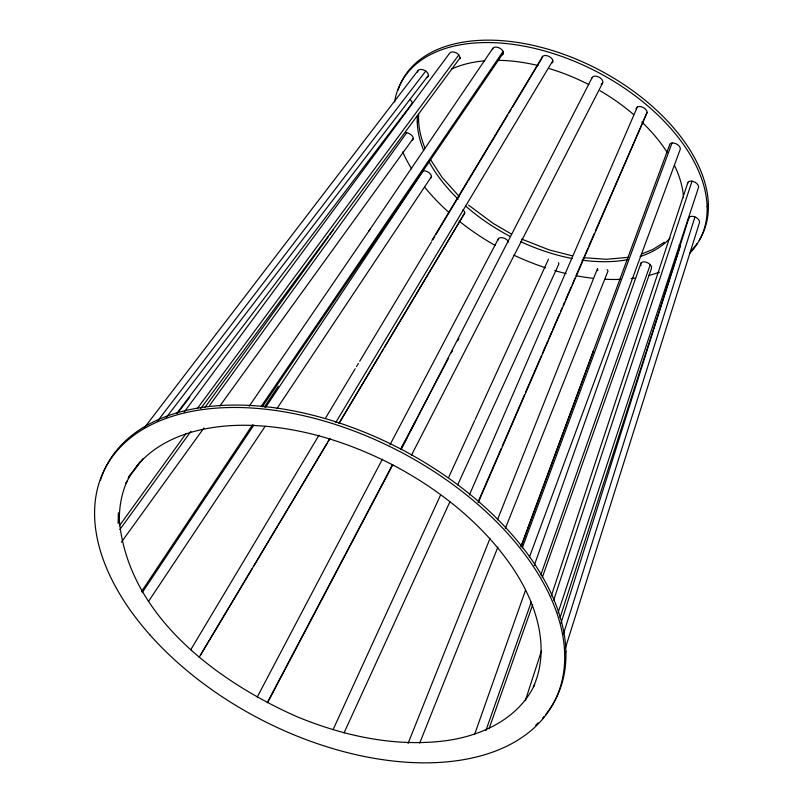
<?xml version="1.0" encoding="UTF-8"?>
<svg xmlns="http://www.w3.org/2000/svg" width="803" height="803" viewBox="0 0 803 803"><rect width="100%" height="100%" fill="white"/><g stroke="black" fill="none" stroke-linecap="round" stroke-linejoin="round"><path stroke-width="1.2" d="M118.382 512.776L118.131 523.385L119.386 520.976C119.085 507.315 121.494 493.594 127.115 481.097L125.87 483.506L130.558 474.764M424.938 148.123C420.642 137.363 417.931 125.78 418.654 114.146M412.24 103.537L412.26 103.196A5.902 3.523 27.5 0 0 410.092 99.592M492.48 49.625A5.902 3.523 27.5 0 1 496.906 47.186A5.902 3.523 27.5 0 1 503.079 51.422L503.411 53.369A5.902 3.523 27.5 0 1 502.427 54.795M431.141 177.844L431.452 176.098A5.902 3.523 27.5 0 0 423.181 170.818L422.438 170.969M561.066 623.028L688.974 217.533M563.224 634.641L694.956 216.94M565.192 648.633L699.584 222.371A5.902 3.523 27.5 0 0 694.254 216.68A5.902 3.523 27.5 0 0 688.633 218.828M525.333 700.678L541.483 650.791M560.032 617.778L680.452 245.959A5.902 3.523 27.5 0 0 679.067 245.166M551.27 596.007L687.87 182.472M553.588 600.383L692.035 181.177M558.065 612.759L698.449 187.681A5.902 3.523 27.5 0 0 693.631 181.619A5.902 3.523 27.5 0 0 687.609 183.616M474.784 733.922L525.523 590.235M534.256 565.503L640.995 263.073M485.865 730.61L531.235 602.049M540.8 574.918L650.259 264.729M489.087 728.572L532.7 604.709M542.256 577.578L651.414 268.603A5.902 3.523 27.5 0 0 645.903 262.109A5.902 3.523 27.5 0 0 640.995 265.713M592.755 352.658L669.381 145.494A5.902 3.523 27.5 0 1 675.805 143.647A5.902 3.523 27.5 0 1 679.99 150.01L529.348 557.302M521.378 546.181L593.387 351.001L520.836 546.783M522.241 547.947L672.031 142.984M548.499 259.168L475.235 419.377M419.688 743.116L497.9 547.074M505.298 528.515L608.032 270.992L607.108 269.637M408.054 743.488L490.001 538.442M497.458 519.802L597.482 268.654L597.803 270.601M591.992 78.001L592.212 77.459A5.902 3.523 27.5 0 1 600.393 78.011A5.902 3.523 27.5 0 1 601.126 84.195M647.118 112.38L478.156 502.688M469.384 494.999L637.361 106.96M478.919 500.078L501.213 448.566M502.206 446.277L524.5 394.775M525.493 392.476L541.352 355.849M542.346 353.561L547.797 340.974M548.78 338.685L551.761 331.81M552.745 329.521L559.681 313.501M560.675 311.213L562.16 307.78M563.154 305.491L564.639 302.048M565.633 299.76L571.084 287.173M572.077 284.884L575.048 278.019M576.042 275.73L587.926 248.257M588.92 245.969L594.371 233.372M595.364 231.083L646.425 113.956A5.902 3.523 27.5 0 0 642.962 107.371A5.902 3.523 27.5 0 0 636.147 109.047M333.024 729.756L440.466 495.27M448.767 477.153L474.714 420.511M343.995 732.958L449.871 501.875M457.66 484.882L558.858 263.996L558.527 262.661M401.099 449.539L592.212 77.459M411.477 455.16L602.591 83.08M417.269 122.116L418.514 119.717M707.122 206.772L708.376 204.374M534.256 685.21L533.423 686.816C551.34 646.806 535.28 601.025 512.003 566.838C482.262 523.536 439.974 490.051 393.902 465.499C347.398 441.329 295.705 425.429 242.988 425.239C204.343 425.47 161.905 435.467 136.319 466.613M564.66 653.803L565.914 651.404M257.221 697.074L382.409 459.155M389.987 444.772L498.292 238.943M267.309 702.595L392.506 464.676M400.657 449.178L448.405 358.439M451.316 352.908L452.48 350.7M457.72 340.733L458.884 338.525M267.6 702.695L392.797 464.776M401.53 448.184L407.352 437.113M410.845 430.478L415.502 421.625M534.678 684.417C518.768 718.936 480.696 736.321 444.732 740.848C394.313 747.141 343.202 735.779 296.678 716.587C216.208 680.763 128.42 615.5 119.386 520.976M190.672 649.868L318.992 435.196M199.154 657.296L330.023 438.338M463.02 209.784A5.902 3.523 27.5 0 1 464.736 212.986L338.966 423.392L374.148 364.592M200.489 655.107L252.202 568.594M253.487 566.456L326.901 443.627M328.176 441.489L329.451 439.361M374.78 363.528L379.889 354.986M381.164 352.848L383.081 349.646M384.356 347.508L464.736 212.986M325.436 418.233L355.177 368.778M356.472 366.62L358.409 363.398M359.704 361.25L431.472 241.894M432.757 239.746L434.704 236.524M435.989 234.366L467.677 181.679M468.32 180.605L507.757 115.02M509.052 112.872L510.989 109.64M512.284 107.492L541.373 59.111M335.754 422.508L552.896 60.576A5.902 3.523 27.5 0 0 546.933 55.688A5.902 3.523 27.5 0 0 542.025 58.037M431.843 240.559L542.627 56.411M141.569 591.47L252.574 424.807M264.368 407.091L278.239 386.263M142.191 592.684L253.899 424.988M265.693 407.272L423.181 170.818M148.425 601.547L265.1 426.363M276.844 408.737L431.502 176.53M368.728 231.244L492.821 48.331M249.261 406.127L370.253 229.016M261.166 406.459L503.079 51.422M262.23 406.84L503.451 52.827M119.446 525.694L186.025 433.6M205.046 407.292L328.246 236.915M329.712 234.888L333.386 229.809M119.868 529.578L190.863 431.382M209.693 405.324L406.73 132.756A5.902 3.523 27.5 0 1 412.531 136.349A5.902 3.523 27.5 0 1 411.939 140.555M121.343 542.236L203.922 428.009M219.861 405.957L413.274 138.407M184.278 411.949L449.469 53.42A5.902 3.523 27.5 0 1 458.222 54.182L460.239 57.665A5.902 3.523 27.5 0 1 460.039 58.699M197.217 408.657L458.884 54.825M200.79 408.496L460.239 57.665M128.871 476.54L140.083 461.765M176.72 413.495L412.26 103.196M128.109 478.287L143.165 458.473M177.794 412.903L189.839 397.053M144.219 427.939L418.072 70.473M157.328 421.374L425.731 71.045L424.887 70.523A5.902 3.523 27.5 0 0 417.61 72.17M166.251 417.55L428.561 75.151L427.698 72.912L425.731 71.045M664.242 242.295L652.678 249.552L641.326 254.079M627.936 257.361L606.255 259.299L583.259 257.653M405.846 132.666L406.73 132.756M572.529 255.866L549.513 250.004L521.669 239.103M511.24 233.954L493.193 223.425L468.571 205.116M459.477 196.755L442.112 177.413L430.538 159.656M100.465 480.124A253.096 150.904 27.5 0 1 402.283 449.8A253.096 150.904 27.5 0 1 545.709 714.479M544.133 716.396A253.096 150.904 27.5 0 1 542.497 718.284M538.171 722.83A253.096 150.904 27.5 0 1 535.691 725.189M394.594 101.961A168.73 100.606 27.5 0 1 595.565 71.086A168.73 100.606 27.5 0 1 689.516 253.497M659.434 272.197A168.73 100.606 27.5 0 1 648.704 275.469M634.761 278.119A168.73 100.606 27.5 0 1 631.118 278.561M620.378 279.354A168.73 100.606 27.5 0 1 605.221 279.263M593.136 278.3A168.73 100.606 27.5 0 1 576.383 275.78M566.175 273.602A168.73 100.606 27.5 0 1 554.753 270.611M545.598 267.8A168.73 100.606 27.5 0 1 513.87 255.153M495.28 245.517A168.73 100.606 27.5 0 1 459.045 221.026M449.118 212.634A168.73 100.606 27.5 0 1 424.476 186.908M411.648 168.841A168.73 100.606 27.5 0 1 402.694 151.908M670.114 238.069A143.426 85.509 27.5 0 1 640.121 256.538M627.876 259.63A143.426 85.509 27.5 0 1 582.024 260.122M572.499 258.566A143.426 85.509 27.5 0 1 520.414 241.522M509.985 236.353A143.426 85.509 27.5 0 1 465.439 205.879M458.172 199.184A143.426 85.509 27.5 0 1 429.214 162.065M423.683 150.522A143.426 85.509 27.5 0 1 417.43 115.441M451.607 69.038A143.426 85.509 27.5 0 1 484.721 60.817M498.111 60.325A143.426 85.509 27.5 0 1 538.04 65.545M549.372 68.616A143.426 85.509 27.5 0 1 588.83 84.596M600.052 90.749A143.426 85.509 27.5 0 1 633.567 114.508M641.828 121.996A143.426 85.509 27.5 0 1 667.323 152.61M674.39 165.217A143.426 85.509 27.5 0 1 683.514 197.638M552.986 61.239A5.902 3.523 27.5 0 1 552.384 62.865M498.001 240.157A5.902 3.523 27.5 0 1 502.517 237.728A5.902 3.523 27.5 0 1 508.66 242.094M428.561 75.151A5.902 3.523 27.5 0 1 426.423 77.58M697.124 243.46A168.73 100.606 27.5 0 1 690.761 251.098M398.077 90.187A168.73 100.606 27.5 0 1 593.798 67.161A168.73 100.606 27.5 0 1 699.162 240.388M150.171 635.163A253.096 150.904 27.5 0 0 550.848 707.824A253.096 150.904 27.5 0 0 287.916 412.491A253.096 150.904 27.5 0 0 150.171 635.163"/></g></svg>
